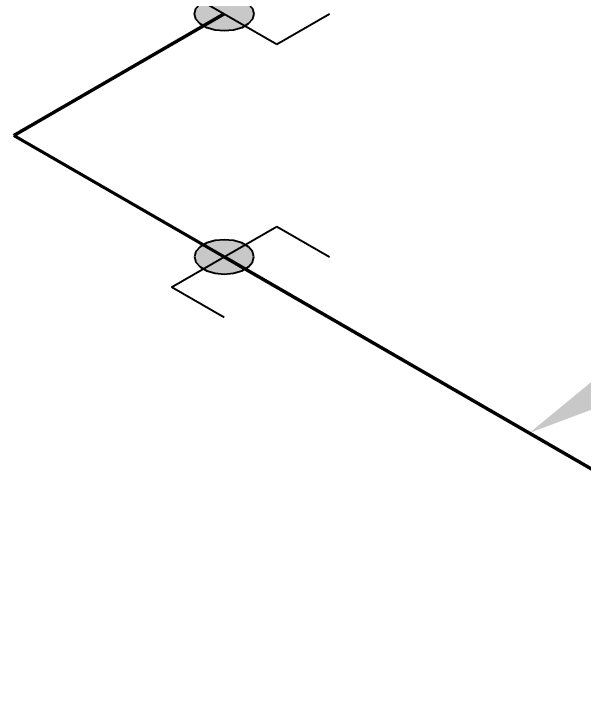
# Model space of a CAD drawing. Header units: millimetres. Extents: x 0 to 594, y 0 to 420.
# Drawn here: x 321.39 to 335.74, y 201.61 to 219.01 of the extents above; entities that cross this region are included whole.
import ezdxf

# ---------------------------------------------------------------- set-up
doc = ezdxf.new("R2010")
doc.units = ezdxf.units.MM
doc.header["$LTSCALE"] = 0.25
doc.layers.add('용접', color=1, linetype='Continuous')
doc.layers.add('치수', color=1, linetype='Continuous')
doc.layers.add('파이프 작은 보어', color=30, linetype='Continuous', lineweight=50)
doc.styles.add('AdskIsoMetric', font='arial.ttf', dxfattribs={"width": 0.8, "height": 2.5})
doc.styles.add('AdskIsoMetric-30', font='arial.ttf', dxfattribs={"width": 0.8, "height": 2.5})
doc.styles.add('AdskIsoMetric30', font='arial.ttf', dxfattribs={"width": 0.8, "oblique": 30, "height": 2.5})
doc.dimstyles.new('AdskIsoMetric', dxfattribs={"dimtxt": 2.5, "dimasz": 2.5, "dimexe": 1, "dimexo": 2, "dimgap": 0.8, "dimtad": 1, "dimdec": 0, "dimrnd": 1, "dimzin": 0, "dimdsep": 46, "dimtxsty": 'AdskIsoMetric', "dimcen": 0, "dimclrt": 7, "dimadec": 0, "dimazin": 0, "dimtfac": 1, "dimtdec": 0, "dimtmove": 1, "dimatfit": 3, "dimfxl": 0, "dimfrac": 2, "dimtolj": 1, "dimtzin": 0, "dimarcsym": 0})

# ---------------------------------------------------------------- blocks, each defined once
blk = doc.blocks.new('*D43')
at = {"layer": 'Defpoints', "color": 0}
for p in [(368.614, 243.211), (381.604, 235.711), (321.387, 215.945)]:
    blk.add_point(p, dxfattribs=at)
at = {"layer": '치수', "color": 0, "lineweight": -2}
for p, q in [((370.614, 242.056), (382.604, 235.134)), ((336.543, 209.695), (379.439, 234.461))]:
    blk.add_line(p, q, dxfattribs=at)
at = {"layer": '치수', "color": 0}
for points in [[(379.231, 234.822), (379.647, 234.1), (381.604, 235.711)], [(336.334, 210.056), (336.751, 209.334), (334.378, 208.445)]]:
    blk.add_solid(points, dxfattribs=at)
at = {"layer": '치수', "color": 7, "insert": (356.385, 223.767), "char_height": 2.5, "attachment_point": 5, "rotation": 30, "style": 'AdskIsoMetric-30'}
blk.add_mtext('\\A1;6023', dxfattribs=at)
blk = doc.blocks.new('*D44')
at = {"layer": 'Defpoints', "color": 0}
for p in [(321.387, 215.945), (308.397, 208.445), (379.579, 182.348)]:
    blk.add_point(p, dxfattribs=at)
at = {"layer": '치수', "color": 0, "lineweight": -2}
for p, q in [((319.387, 214.79), (307.397, 207.868)), ((364.423, 176.098), (310.562, 207.195))]:
    blk.add_line(p, q, dxfattribs=at)
at = {"layer": '치수', "color": 0}
for points in [[(310.77, 207.556), (310.354, 206.834), (308.397, 208.445)], [(364.632, 176.459), (364.215, 175.737), (366.588, 174.848)]]:
    blk.add_solid(points, dxfattribs=at)
at = {"layer": '치수', "color": 7, "insert": (339.76, 192.955), "char_height": 2.5, "attachment_point": 5, "rotation": 330, "style": 'AdskIsoMetric30'}
blk.add_mtext('\\A1;5864', dxfattribs=at)
blk = doc.blocks.new('엘보우-2-Iso2DSkew90')
at = {"color": 0, "linetype": 'ByBlock', "lineweight": -2, "extrusion": (-3.56631e-11, -0.816497, -0.57735)}
for p, q in [((0, 0), (5.303, 3.062)), ((0, 0), (0, 0)), ((5.303, -3.062), (0, 0))]:
    blk.add_line(p, q, dxfattribs=at)
blk = doc.blocks.new('SocketWeld-1-IsoLeft')
blk.add_hatch(color=256).paths.add_polyline_path([(-0.0294, -0.0234), (-0.0291, -0.0234), (-0.0288, -0.0235), (-0.0285, -0.0236), (-0.0283, -0.0237), (-0.028, -0.0238), (-0.0277, -0.0239), (-0.0274, -0.0239), (-0.0271, -0.024), (-0.0268, -0.0241), (-0.0265, -0.0242), (-0.0263, -0.0243), (-0.026, -0.0244), (-0.0257, -0.0244), (-0.0254, -0.0245), (-0.0251, -0.0246), (-0.0248, -0.0247), (-0.0246, -0.0248), (-0.0243, -0.0249), (-0.024, -0.0249), (-0.0237, -0.025), (-0.0234, -0.0251), (-0.0231, -0.0252), (-0.0228, -0.0253), (-0.0226, -0.0254), (-0.0223, -0.0254), (-0.022, -0.0255), (-0.0217, -0.0256), (-0.0214, -0.0257), (-0.0211, -0.0258), (-0.0209, -0.0259), (-0.0206, -0.0259), (-0.0203, -0.026), (-0.02, -0.0261), (-0.0197, -0.0262), (-0.0194, -0.0263), (-0.0191, -0.0264), (-0.0189, -0.0265), (-0.0186, -0.0265), (-0.0183, -0.0266), (-0.018, -0.0267), (-0.0177, -0.0268), (-0.0174, -0.0269), (-0.0172, -0.027), (-0.0169, -0.027), (-0.0166, -0.0271), (-0.0163, -0.0272), (-0.016, -0.0273), (-0.0157, -0.0274), (-0.0155, -0.0275), (-0.0155, -0.0275), (-0.0151, -0.0275), (-0.0148, -0.0275), (-0.0145, -0.0275), (-0.0142, -0.0276), (-0.0139, -0.0276), (-0.0136, -0.0276), (-0.0132, -0.0277), (-0.0129, -0.0277), (-0.0126, -0.0277), (-0.0123, -0.0277), (-0.012, -0.0278), (-0.0117, -0.0278), (-0.0114, -0.0278), (-0.011, -0.0279), (-0.0107, -0.0279), (-0.0104, -0.0279), (-0.0101, -0.0279), (-0.0098, -0.028), (-0.0095, -0.028), (-0.0091, -0.028), (-0.0088, -0.0281), (-0.0085, -0.0281), (-0.0082, -0.0281), (-0.0079, -0.0281), (-0.0076, -0.0282), (-0.0073, -0.0282), (-0.0069, -0.0282), (-0.0066, -0.0283), (-0.0063, -0.0283), (-0.006, -0.0283), (-0.0057, -0.0283), (-0.0054, -0.0284), (-0.005, -0.0284), (-0.0047, -0.0284), (-0.0044, -0.0285), (-0.0041, -0.0285), (-0.0038, -0.0285), (-0.0035, -0.0286), (-0.0032, -0.0286), (-0.0028, -0.0286), (-0.0025, -0.0286), (-0.0022, -0.0287), (-0.0019, -0.0287), (-0.0016, -0.0287), (-0.0013, -0.0288), (-0.0009, -0.0288), (-0.0006, -0.0288), (-0.0003, -0.0288), (0, -0.0289), (0, -0.0289), (0.0003, -0.0288), (0.0006, -0.0288), (0.0009, -0.0288), (0.0013, -0.0288), (0.0016, -0.0287), (0.0019, -0.0287), (0.0022, -0.0287), (0.0025, -0.0286), (0.0028, -0.0286), (0.0032, -0.0286), (0.0035, -0.0286), (0.0038, -0.0285), (0.0041, -0.0285), (0.0044, -0.0285), (0.0047, -0.0284), (0.005, -0.0284), (0.0054, -0.0284), (0.0057, -0.0283), (0.006, -0.0283), (0.0063, -0.0283), (0.0066, -0.0283), (0.0069, -0.0282), (0.0073, -0.0282), (0.0076, -0.0282), (0.0079, -0.0281), (0.0082, -0.0281), (0.0085, -0.0281), (0.0088, -0.0281), (0.0091, -0.028), (0.0095, -0.028), (0.0098, -0.028), (0.0101, -0.0279), (0.0104, -0.0279), (0.0107, -0.0279), (0.011, -0.0279), (0.0114, -0.0278), (0.0117, -0.0278), (0.012, -0.0278), (0.0123, -0.0277), (0.0126, -0.0277), (0.0129, -0.0277), (0.0132, -0.0277), (0.0136, -0.0276), (0.0139, -0.0276), (0.0142, -0.0276), (0.0145, -0.0275), (0.0148, -0.0275), (0.0151, -0.0275), (0.0155, -0.0275), (0.0155, -0.0275), (0.0157, -0.0274), (0.016, -0.0273), (0.0163, -0.0272), (0.0166, -0.0271), (0.0169, -0.027), (0.0172, -0.027), (0.0174, -0.0269), (0.0177, -0.0268), (0.018, -0.0267), (0.0183, -0.0266), (0.0186, -0.0265), (0.0189, -0.0265), (0.0191, -0.0264), (0.0194, -0.0263), (0.0197, -0.0262), (0.02, -0.0261), (0.0203, -0.026), (0.0206, -0.0259), (0.0209, -0.0259), (0.0211, -0.0258), (0.0214, -0.0257), (0.0217, -0.0256), (0.022, -0.0255), (0.0223, -0.0254), (0.0226, -0.0254), (0.0228, -0.0253), (0.0231, -0.0252), (0.0234, -0.0251), (0.0237, -0.025), (0.024, -0.0249), (0.0243, -0.0249), (0.0246, -0.0248), (0.0248, -0.0247), (0.0251, -0.0246), (0.0254, -0.0245), (0.0257, -0.0244), (0.026, -0.0244), (0.0263, -0.0243), (0.0265, -0.0242), (0.0268, -0.0241), (0.0271, -0.024), (0.0274, -0.0239), (0.0277, -0.0239), (0.028, -0.0238), (0.0283, -0.0237), (0.0285, -0.0236), (0.0288, -0.0235), (0.0291, -0.0234), (0.0294, -0.0234), (0.0294, -0.0234), (0.0296, -0.0232), (0.0298, -0.0231), (0.0301, -0.023), (0.0303, -0.0228), (0.0305, -0.0227), (0.0307, -0.0226), (0.031, -0.0224), (0.0312, -0.0223), (0.0314, -0.0222), (0.0316, -0.0221), (0.0319, -0.0219), (0.0321, -0.0218), (0.0323, -0.0217), (0.0325, -0.0215), (0.0328, -0.0214), (0.033, -0.0213), (0.0332, -0.0211), (0.0335, -0.021), (0.0337, -0.0209), (0.0339, -0.0207), (0.0341, -0.0206), (0.0344, -0.0205), (0.0346, -0.0204), (0.0348, -0.0202), (0.035, -0.0201), (0.0353, -0.02), (0.0355, -0.0198), (0.0357, -0.0197), (0.0359, -0.0196), (0.0362, -0.0194), (0.0364, -0.0193), (0.0366, -0.0192), (0.0368, -0.0191), (0.0371, -0.0189), (0.0373, -0.0188), (0.0375, -0.0187), (0.0377, -0.0185), (0.038, -0.0184), (0.0382, -0.0183), (0.0384, -0.0181), (0.0386, -0.018), (0.0389, -0.0179), (0.0391, -0.0177), (0.0393, -0.0176), (0.0395, -0.0175), (0.0398, -0.0174), (0.04, -0.0172), (0.0402, -0.0171), (0.0405, -0.017), (0.0405, -0.017), (0.0406, -0.0168), (0.0407, -0.0166), (0.0409, -0.0165), (0.041, -0.0163), (0.0412, -0.0161), (0.0413, -0.016), (0.0415, -0.0158), (0.0416, -0.0157), (0.0418, -0.0155), (0.0419, -0.0153), (0.042, -0.0152), (0.0422, -0.015), (0.0423, -0.0148), (0.0425, -0.0147), (0.0426, -0.0145), (0.0428, -0.0143), (0.0429, -0.0142), (0.0431, -0.014), (0.0432, -0.0138), (0.0433, -0.0137), (0.0435, -0.0135), (0.0436, -0.0134), (0.0438, -0.0132), (0.0439, -0.013), (0.0441, -0.0129), (0.0442, -0.0127), (0.0444, -0.0125), (0.0445, -0.0124), (0.0447, -0.0122), (0.0448, -0.012), (0.0449, -0.0119), (0.0451, -0.0117), (0.0452, -0.0115), (0.0454, -0.0114), (0.0455, -0.0112), (0.0457, -0.0111), (0.0458, -0.0109), (0.046, -0.0107), (0.0461, -0.0106), (0.0462, -0.0104), (0.0464, -0.0102), (0.0465, -0.0101), (0.0467, -0.0099), (0.0468, -0.0097), (0.047, -0.0096), (0.0471, -0.0094), (0.0473, -0.0092), (0.0474, -0.0091), (0.0476, -0.0089), (0.0476, -0.0089), (0.0476, -0.0087), (0.0477, -0.0086), (0.0477, -0.0084), (0.0478, -0.0082), (0.0478, -0.008), (0.0479, -0.0078), (0.0479, -0.0076), (0.048, -0.0075), (0.048, -0.0073), (0.0481, -0.0071), (0.0481, -0.0069), (0.0482, -0.0067), (0.0482, -0.0066), (0.0483, -0.0064), (0.0483, -0.0062), (0.0484, -0.006), (0.0484, -0.0058), (0.0485, -0.0056), (0.0485, -0.0055), (0.0486, -0.0053), (0.0486, -0.0051), (0.0487, -0.0049), (0.0487, -0.0047), (0.0488, -0.0046), (0.0488, -0.0044), (0.0489, -0.0042), (0.0489, -0.004), (0.049, -0.0038), (0.049, -0.0036), (0.0491, -0.0035), (0.0491, -0.0033), (0.0492, -0.0031), (0.0492, -0.0029), (0.0493, -0.0027), (0.0493, -0.0025), (0.0494, -0.0024), (0.0494, -0.0022), (0.0495, -0.002), (0.0495, -0.0018), (0.0496, -0.0016), (0.0496, -0.0015), (0.0497, -0.0013), (0.0497, -0.0011), (0.0498, -0.0009), (0.0498, -0.0007), (0.0499, -0.0005), (0.0499, -0.0004), (0.05, -0.0002), (0.05, 0), (0.05, 0), (0.05, 0.0002), (0.0499, 0.0004), (0.0499, 0.0005), (0.0498, 0.0007), (0.0498, 0.0009), (0.0497, 0.0011), (0.0497, 0.0013), (0.0496, 0.0015), (0.0496, 0.0016), (0.0495, 0.0018), (0.0495, 0.002), (0.0494, 0.0022), (0.0494, 0.0024), (0.0493, 0.0025), (0.0493, 0.0027), (0.0492, 0.0029), (0.0492, 0.0031), (0.0491, 0.0033), (0.0491, 0.0035), (0.049, 0.0036), (0.049, 0.0038), (0.0489, 0.004), (0.0489, 0.0042), (0.0488, 0.0044), (0.0488, 0.0046), (0.0487, 0.0047), (0.0487, 0.0049), (0.0486, 0.0051), (0.0486, 0.0053), (0.0485, 0.0055), (0.0485, 0.0056), (0.0484, 0.0058), (0.0484, 0.006), (0.0483, 0.0062), (0.0483, 0.0064), (0.0482, 0.0066), (0.0482, 0.0067), (0.0481, 0.0069), (0.0481, 0.0071), (0.048, 0.0073), (0.048, 0.0075), (0.0479, 0.0076), (0.0479, 0.0078), (0.0478, 0.008), (0.0478, 0.0082), (0.0477, 0.0084), (0.0477, 0.0086), (0.0476, 0.0087), (0.0476, 0.0089), (0.0476, 0.0089), (0.0474, 0.0091), (0.0473, 0.0092), (0.0471, 0.0094), (0.047, 0.0096), (0.0468, 0.0097), (0.0467, 0.0099), (0.0465, 0.0101), (0.0464, 0.0102), (0.0462, 0.0104), (0.0461, 0.0106), (0.046, 0.0107), (0.0458, 0.0109), (0.0457, 0.0111), (0.0455, 0.0112), (0.0454, 0.0114), (0.0452, 0.0115), (0.0451, 0.0117), (0.0449, 0.0119), (0.0448, 0.012), (0.0447, 0.0122), (0.0445, 0.0124), (0.0444, 0.0125), (0.0442, 0.0127), (0.0441, 0.0129), (0.0439, 0.013), (0.0438, 0.0132), (0.0436, 0.0134), (0.0435, 0.0135), (0.0433, 0.0137), (0.0432, 0.0138), (0.0431, 0.014), (0.0429, 0.0142), (0.0428, 0.0143), (0.0426, 0.0145), (0.0425, 0.0147), (0.0423, 0.0148), (0.0422, 0.015), (0.042, 0.0152), (0.0419, 0.0153), (0.0418, 0.0155), (0.0416, 0.0157), (0.0415, 0.0158), (0.0413, 0.016), (0.0412, 0.0161), (0.041, 0.0163), (0.0409, 0.0165), (0.0407, 0.0166), (0.0406, 0.0168), (0.0405, 0.017), (0.0405, 0.017), (0.0402, 0.0171), (0.04, 0.0172), (0.0398, 0.0174), (0.0395, 0.0175), (0.0393, 0.0176), (0.0391, 0.0177), (0.0389, 0.0179), (0.0386, 0.018), (0.0384, 0.0181), (0.0382, 0.0183), (0.038, 0.0184), (0.0377, 0.0185), (0.0375, 0.0187), (0.0373, 0.0188), (0.0371, 0.0189), (0.0368, 0.0191), (0.0366, 0.0192), (0.0364, 0.0193), (0.0362, 0.0194), (0.0359, 0.0196), (0.0357, 0.0197), (0.0355, 0.0198), (0.0353, 0.02), (0.035, 0.0201), (0.0348, 0.0202), (0.0346, 0.0204), (0.0344, 0.0205), (0.0341, 0.0206), (0.0339, 0.0207), (0.0337, 0.0209), (0.0335, 0.021), (0.0332, 0.0211), (0.033, 0.0213), (0.0328, 0.0214), (0.0325, 0.0215), (0.0323, 0.0217), (0.0321, 0.0218), (0.0319, 0.0219), (0.0316, 0.0221), (0.0314, 0.0222), (0.0312, 0.0223), (0.031, 0.0224), (0.0307, 0.0226), (0.0305, 0.0227), (0.0303, 0.0228), (0.0301, 0.023), (0.0298, 0.0231), (0.0296, 0.0232), (0.0294, 0.0234), (0.0294, 0.0234), (0.0291, 0.0234), (0.0288, 0.0235), (0.0285, 0.0236), (0.0283, 0.0237), (0.028, 0.0238), (0.0277, 0.0239), (0.0274, 0.0239), (0.0271, 0.024), (0.0268, 0.0241), (0.0265, 0.0242), (0.0263, 0.0243), (0.026, 0.0244), (0.0257, 0.0244), (0.0254, 0.0245), (0.0251, 0.0246), (0.0248, 0.0247), (0.0246, 0.0248), (0.0243, 0.0249), (0.024, 0.0249), (0.0237, 0.025), (0.0234, 0.0251), (0.0231, 0.0252), (0.0228, 0.0253), (0.0226, 0.0254), (0.0223, 0.0254), (0.022, 0.0255), (0.0217, 0.0256), (0.0214, 0.0257), (0.0211, 0.0258), (0.0209, 0.0259), (0.0206, 0.0259), (0.0203, 0.026), (0.02, 0.0261), (0.0197, 0.0262), (0.0194, 0.0263), (0.0191, 0.0264), (0.0189, 0.0265), (0.0186, 0.0265), (0.0183, 0.0266), (0.018, 0.0267), (0.0177, 0.0268), (0.0174, 0.0269), (0.0172, 0.027), (0.0169, 0.027), (0.0166, 0.0271), (0.0163, 0.0272), (0.016, 0.0273), (0.0157, 0.0274), (0.0155, 0.0275), (0.0155, 0.0275), (0.0151, 0.0275), (0.0148, 0.0275), (0.0145, 0.0275), (0.0142, 0.0276), (0.0139, 0.0276), (0.0136, 0.0276), (0.0132, 0.0277), (0.0129, 0.0277), (0.0126, 0.0277), (0.0123, 0.0277), (0.012, 0.0278), (0.0117, 0.0278), (0.0114, 0.0278), (0.011, 0.0279), (0.0107, 0.0279), (0.0104, 0.0279), (0.0101, 0.0279), (0.0098, 0.028), (0.0095, 0.028), (0.0091, 0.028), (0.0088, 0.0281), (0.0085, 0.0281), (0.0082, 0.0281), (0.0079, 0.0281), (0.0076, 0.0282), (0.0073, 0.0282), (0.0069, 0.0282), (0.0066, 0.0283), (0.0063, 0.0283), (0.006, 0.0283), (0.0057, 0.0283), (0.0054, 0.0284), (0.005, 0.0284), (0.0047, 0.0284), (0.0044, 0.0285), (0.0041, 0.0285), (0.0038, 0.0285), (0.0035, 0.0286), (0.0032, 0.0286), (0.0028, 0.0286), (0.0025, 0.0286), (0.0022, 0.0287), (0.0019, 0.0287), (0.0016, 0.0287), (0.0013, 0.0288), (0.0009, 0.0288), (0.0006, 0.0288), (0.0003, 0.0288), (0, 0.0289), (0, 0.0289), (-0.0003, 0.0288), (-0.0006, 0.0288), (-0.0009, 0.0288), (-0.0013, 0.0288), (-0.0016, 0.0287), (-0.0019, 0.0287), (-0.0022, 0.0287), (-0.0025, 0.0286), (-0.0028, 0.0286), (-0.0032, 0.0286), (-0.0035, 0.0286), (-0.0038, 0.0285), (-0.0041, 0.0285), (-0.0044, 0.0285), (-0.0047, 0.0284), (-0.005, 0.0284), (-0.0054, 0.0284), (-0.0057, 0.0283), (-0.006, 0.0283), (-0.0063, 0.0283), (-0.0066, 0.0283), (-0.0069, 0.0282), (-0.0073, 0.0282), (-0.0076, 0.0282), (-0.0079, 0.0281), (-0.0082, 0.0281), (-0.0085, 0.0281), (-0.0088, 0.0281), (-0.0091, 0.028), (-0.0095, 0.028), (-0.0098, 0.028), (-0.0101, 0.0279), (-0.0104, 0.0279), (-0.0107, 0.0279), (-0.011, 0.0279), (-0.0114, 0.0278), (-0.0117, 0.0278), (-0.012, 0.0278), (-0.0123, 0.0277), (-0.0126, 0.0277), (-0.0129, 0.0277), (-0.0132, 0.0277), (-0.0136, 0.0276), (-0.0139, 0.0276), (-0.0142, 0.0276), (-0.0145, 0.0275), (-0.0148, 0.0275), (-0.0151, 0.0275), (-0.0155, 0.0275), (-0.0155, 0.0275), (-0.0157, 0.0274), (-0.016, 0.0273), (-0.0163, 0.0272), (-0.0166, 0.0271), (-0.0169, 0.027), (-0.0172, 0.027), (-0.0174, 0.0269), (-0.0177, 0.0268), (-0.018, 0.0267), (-0.0183, 0.0266), (-0.0186, 0.0265), (-0.0189, 0.0265), (-0.0191, 0.0264), (-0.0194, 0.0263), (-0.0197, 0.0262), (-0.02, 0.0261), (-0.0203, 0.026), (-0.0206, 0.0259), (-0.0209, 0.0259), (-0.0211, 0.0258), (-0.0214, 0.0257), (-0.0217, 0.0256), (-0.022, 0.0255), (-0.0223, 0.0254), (-0.0226, 0.0254), (-0.0228, 0.0253), (-0.0231, 0.0252), (-0.0234, 0.0251), (-0.0237, 0.025), (-0.024, 0.0249), (-0.0243, 0.0249), (-0.0246, 0.0248), (-0.0248, 0.0247), (-0.0251, 0.0246), (-0.0254, 0.0245), (-0.0257, 0.0244), (-0.026, 0.0244), (-0.0263, 0.0243), (-0.0265, 0.0242), (-0.0268, 0.0241), (-0.0271, 0.024), (-0.0274, 0.0239), (-0.0277, 0.0239), (-0.028, 0.0238), (-0.0283, 0.0237), (-0.0285, 0.0236), (-0.0288, 0.0235), (-0.0291, 0.0234), (-0.0294, 0.0234), (-0.0294, 0.0234), (-0.0296, 0.0232), (-0.0298, 0.0231), (-0.0301, 0.023), (-0.0303, 0.0228), (-0.0305, 0.0227), (-0.0307, 0.0226), (-0.031, 0.0224), (-0.0312, 0.0223), (-0.0314, 0.0222), (-0.0316, 0.0221), (-0.0319, 0.0219), (-0.0321, 0.0218), (-0.0323, 0.0217), (-0.0325, 0.0215), (-0.0328, 0.0214), (-0.033, 0.0213), (-0.0332, 0.0211), (-0.0335, 0.021), (-0.0337, 0.0209), (-0.0339, 0.0207), (-0.0341, 0.0206), (-0.0344, 0.0205), (-0.0346, 0.0204), (-0.0348, 0.0202), (-0.035, 0.0201), (-0.0353, 0.02), (-0.0355, 0.0198), (-0.0357, 0.0197), (-0.0359, 0.0196), (-0.0362, 0.0194), (-0.0364, 0.0193), (-0.0366, 0.0192), (-0.0368, 0.0191), (-0.0371, 0.0189), (-0.0373, 0.0188), (-0.0375, 0.0187), (-0.0377, 0.0185), (-0.038, 0.0184), (-0.0382, 0.0183), (-0.0384, 0.0181), (-0.0386, 0.018), (-0.0389, 0.0179), (-0.0391, 0.0177), (-0.0393, 0.0176), (-0.0395, 0.0175), (-0.0398, 0.0174), (-0.04, 0.0172), (-0.0402, 0.0171), (-0.0405, 0.017), (-0.0405, 0.017), (-0.0406, 0.0168), (-0.0407, 0.0166), (-0.0409, 0.0165), (-0.041, 0.0163), (-0.0412, 0.0161), (-0.0413, 0.016), (-0.0415, 0.0158), (-0.0416, 0.0157), (-0.0418, 0.0155), (-0.0419, 0.0153), (-0.042, 0.0152), (-0.0422, 0.015), (-0.0423, 0.0148), (-0.0425, 0.0147), (-0.0426, 0.0145), (-0.0428, 0.0143), (-0.0429, 0.0142), (-0.0431, 0.014), (-0.0432, 0.0138), (-0.0433, 0.0137), (-0.0435, 0.0135), (-0.0436, 0.0134), (-0.0438, 0.0132), (-0.0439, 0.013), (-0.0441, 0.0129), (-0.0442, 0.0127), (-0.0444, 0.0125), (-0.0445, 0.0124), (-0.0447, 0.0122), (-0.0448, 0.012), (-0.0449, 0.0119), (-0.0451, 0.0117), (-0.0452, 0.0115), (-0.0454, 0.0114), (-0.0455, 0.0112), (-0.0457, 0.0111), (-0.0458, 0.0109), (-0.046, 0.0107), (-0.0461, 0.0106), (-0.0462, 0.0104), (-0.0464, 0.0102), (-0.0465, 0.0101), (-0.0467, 0.0099), (-0.0468, 0.0097), (-0.047, 0.0096), (-0.0471, 0.0094), (-0.0473, 0.0092), (-0.0474, 0.0091), (-0.0476, 0.0089), (-0.0476, 0.0089), (-0.0476, 0.0087), (-0.0477, 0.0086), (-0.0477, 0.0084), (-0.0478, 0.0082), (-0.0478, 0.008), (-0.0479, 0.0078), (-0.0479, 0.0076), (-0.048, 0.0075), (-0.048, 0.0073), (-0.0481, 0.0071), (-0.0481, 0.0069), (-0.0482, 0.0067), (-0.0482, 0.0066), (-0.0483, 0.0064), (-0.0483, 0.0062), (-0.0484, 0.006), (-0.0484, 0.0058), (-0.0485, 0.0056), (-0.0485, 0.0055), (-0.0486, 0.0053), (-0.0486, 0.0051), (-0.0487, 0.0049), (-0.0487, 0.0047), (-0.0488, 0.0046), (-0.0488, 0.0044), (-0.0489, 0.0042), (-0.0489, 0.004), (-0.049, 0.0038), (-0.049, 0.0036), (-0.0491, 0.0035), (-0.0491, 0.0033), (-0.0492, 0.0031), (-0.0492, 0.0029), (-0.0493, 0.0027), (-0.0493, 0.0025), (-0.0494, 0.0024), (-0.0494, 0.0022), (-0.0495, 0.002), (-0.0495, 0.0018), (-0.0496, 0.0016), (-0.0496, 0.0015), (-0.0497, 0.0013), (-0.0497, 0.0011), (-0.0498, 0.0009), (-0.0498, 0.0007), (-0.0499, 0.0005), (-0.0499, 0.0004), (-0.05, 0.0002), (-0.05, 0), (-0.05, 0), (-0.05, -0.0002), (-0.0499, -0.0004), (-0.0499, -0.0005), (-0.0498, -0.0007), (-0.0498, -0.0009), (-0.0497, -0.0011), (-0.0497, -0.0013), (-0.0496, -0.0015), (-0.0496, -0.0016), (-0.0495, -0.0018), (-0.0495, -0.002), (-0.0494, -0.0022), (-0.0494, -0.0024), (-0.0493, -0.0025), (-0.0493, -0.0027), (-0.0492, -0.0029), (-0.0492, -0.0031), (-0.0491, -0.0033), (-0.0491, -0.0035), (-0.049, -0.0036), (-0.049, -0.0038), (-0.0489, -0.004), (-0.0489, -0.0042), (-0.0488, -0.0044), (-0.0488, -0.0046), (-0.0487, -0.0047), (-0.0487, -0.0049), (-0.0486, -0.0051), (-0.0486, -0.0053), (-0.0485, -0.0055), (-0.0485, -0.0056), (-0.0484, -0.0058), (-0.0484, -0.006), (-0.0483, -0.0062), (-0.0483, -0.0064), (-0.0482, -0.0066), (-0.0482, -0.0067), (-0.0481, -0.0069), (-0.0481, -0.0071), (-0.048, -0.0073), (-0.048, -0.0075), (-0.0479, -0.0076), (-0.0479, -0.0078), (-0.0478, -0.008), (-0.0478, -0.0082), (-0.0477, -0.0084), (-0.0477, -0.0086), (-0.0476, -0.0087), (-0.0476, -0.0089), (-0.0476, -0.0089), (-0.0474, -0.0091), (-0.0473, -0.0092), (-0.0471, -0.0094), (-0.047, -0.0096), (-0.0468, -0.0097), (-0.0467, -0.0099), (-0.0465, -0.0101), (-0.0464, -0.0102), (-0.0462, -0.0104), (-0.0461, -0.0106), (-0.046, -0.0107), (-0.0458, -0.0109), (-0.0457, -0.0111), (-0.0455, -0.0112), (-0.0454, -0.0114), (-0.0452, -0.0115), (-0.0451, -0.0117), (-0.0449, -0.0119), (-0.0448, -0.012), (-0.0447, -0.0122), (-0.0445, -0.0124), (-0.0444, -0.0125), (-0.0442, -0.0127), (-0.0441, -0.0129), (-0.0439, -0.013), (-0.0438, -0.0132), (-0.0436, -0.0134), (-0.0435, -0.0135), (-0.0433, -0.0137), (-0.0432, -0.0138), (-0.0431, -0.014), (-0.0429, -0.0142), (-0.0428, -0.0143), (-0.0426, -0.0145), (-0.0425, -0.0147), (-0.0423, -0.0148), (-0.0422, -0.015), (-0.042, -0.0152), (-0.0419, -0.0153), (-0.0418, -0.0155), (-0.0416, -0.0157), (-0.0415, -0.0158), (-0.0413, -0.016), (-0.0412, -0.0161), (-0.041, -0.0163), (-0.0409, -0.0165), (-0.0407, -0.0166), (-0.0406, -0.0168), (-0.0405, -0.017), (-0.0405, -0.017), (-0.0402, -0.0171), (-0.04, -0.0172), (-0.0398, -0.0174), (-0.0395, -0.0175), (-0.0393, -0.0176), (-0.0391, -0.0177), (-0.0389, -0.0179), (-0.0386, -0.018), (-0.0384, -0.0181), (-0.0382, -0.0183), (-0.038, -0.0184), (-0.0377, -0.0185), (-0.0375, -0.0187), (-0.0373, -0.0188), (-0.0371, -0.0189), (-0.0368, -0.0191), (-0.0366, -0.0192), (-0.0364, -0.0193), (-0.0362, -0.0194), (-0.0359, -0.0196), (-0.0357, -0.0197), (-0.0355, -0.0198), (-0.0353, -0.02), (-0.035, -0.0201), (-0.0348, -0.0202), (-0.0346, -0.0204), (-0.0344, -0.0205), (-0.0341, -0.0206), (-0.0339, -0.0207), (-0.0337, -0.0209), (-0.0335, -0.021), (-0.0332, -0.0211), (-0.033, -0.0213), (-0.0328, -0.0214), (-0.0325, -0.0215), (-0.0323, -0.0217), (-0.0321, -0.0218), (-0.0319, -0.0219), (-0.0316, -0.0221), (-0.0314, -0.0222), (-0.0312, -0.0223), (-0.031, -0.0224), (-0.0307, -0.0226), (-0.0305, -0.0227), (-0.0303, -0.0228), (-0.0301, -0.023), (-0.0298, -0.0231), (-0.0296, -0.0232)], flags=0)
at = {"color": 0, "linetype": 'ByBlock', "lineweight": -2, "extrusion": (0, 0.816497, 0.57735)}
for p, q in [((0, 0.1021), (0.0884, 0.051)), ((0.0884, 0.051), (-0.0884, -0.051)), ((-0.0294, 0.0234), (-0.0405, 0.017)), ((-0.0155, 0.0275), (-0.0294, 0.0234)), ((0, 0.0289), (-0.0155, 0.0275)), ((0.0155, 0.0275), (0, 0.0289)), ((0.0294, 0.0234), (0.0155, 0.0275)), ((0.0405, 0.017), (0.0294, 0.0234)), ((-0.0405, 0.017), (-0.0476, 0.0089)), ((0.0476, 0.0089), (0.0405, 0.017)), ((-0.0476, 0.0089), (-0.05, 0)), ((-0.05, 0), (-0.0476, -0.0089)), ((0.05, 0), (0.0476, 0.0089)), ((0.0476, -0.0089), (0.05, 0)), ((-0.0884, -0.051), (-0.1768, 0)), ((-0.0476, -0.0089), (-0.0405, -0.017)), ((0.0405, -0.017), (0.0476, -0.0089)), ((-0.0405, -0.017), (-0.0294, -0.0234)), ((0.0294, -0.0234), (0.0405, -0.017)), ((-0.0294, -0.0234), (-0.0155, -0.0275)), ((-0.0155, -0.0275), (0, -0.0289)), ((0, -0.0289), (0.0155, -0.0275)), ((0.0155, -0.0275), (0.0294, -0.0234))]:
    blk.add_line(p, q, dxfattribs=at)
blk = doc.blocks.new('SocketWeld-1-IsoRight')
blk.add_hatch(color=256).paths.add_polyline_path([(0.0055, 0.0371), (0.0057, 0.0369), (0.006, 0.0367), (0.0062, 0.0365), (0.0064, 0.0363), (0.0066, 0.0361), (0.0068, 0.0359), (0.007, 0.0357), (0.0072, 0.0355), (0.0075, 0.0353), (0.0077, 0.0351), (0.0079, 0.0349), (0.0081, 0.0347), (0.0083, 0.0345), (0.0085, 0.0343), (0.0088, 0.0341), (0.009, 0.0339), (0.0092, 0.0337), (0.0094, 0.0334), (0.0096, 0.0332), (0.0098, 0.033), (0.01, 0.0328), (0.0103, 0.0326), (0.0105, 0.0324), (0.0107, 0.0322), (0.0109, 0.032), (0.0111, 0.0318), (0.0113, 0.0316), (0.0115, 0.0314), (0.0118, 0.0312), (0.012, 0.031), (0.0122, 0.0308), (0.0124, 0.0306), (0.0126, 0.0304), (0.0128, 0.0302), (0.013, 0.03), (0.0133, 0.0298), (0.0135, 0.0296), (0.0137, 0.0294), (0.0139, 0.0292), (0.0141, 0.0289), (0.0143, 0.0287), (0.0145, 0.0285), (0.0148, 0.0283), (0.015, 0.0281), (0.0152, 0.0279), (0.0154, 0.0277), (0.0156, 0.0275), (0.0158, 0.0273), (0.0161, 0.0271), (0.0161, 0.0271), (0.0162, 0.0268), (0.0164, 0.0266), (0.0166, 0.0263), (0.0168, 0.0261), (0.017, 0.0258), (0.0171, 0.0256), (0.0173, 0.0253), (0.0175, 0.025), (0.0177, 0.0248), (0.0179, 0.0245), (0.0181, 0.0243), (0.0182, 0.024), (0.0184, 0.0237), (0.0186, 0.0235), (0.0188, 0.0232), (0.019, 0.023), (0.0192, 0.0227), (0.0193, 0.0225), (0.0195, 0.0222), (0.0197, 0.0219), (0.0199, 0.0217), (0.0201, 0.0214), (0.0203, 0.0212), (0.0204, 0.0209), (0.0206, 0.0206), (0.0208, 0.0204), (0.021, 0.0201), (0.0212, 0.0199), (0.0213, 0.0196), (0.0215, 0.0193), (0.0217, 0.0191), (0.0219, 0.0188), (0.0221, 0.0186), (0.0223, 0.0183), (0.0224, 0.0181), (0.0226, 0.0178), (0.0228, 0.0175), (0.023, 0.0173), (0.0232, 0.017), (0.0234, 0.0168), (0.0235, 0.0165), (0.0237, 0.0162), (0.0239, 0.016), (0.0241, 0.0157), (0.0243, 0.0155), (0.0245, 0.0152), (0.0246, 0.015), (0.0248, 0.0147), (0.025, 0.0144), (0.025, 0.0144), (0.0251, 0.0141), (0.0253, 0.0139), (0.0254, 0.0136), (0.0255, 0.0133), (0.0257, 0.013), (0.0258, 0.0127), (0.0259, 0.0124), (0.0261, 0.0121), (0.0262, 0.0118), (0.0263, 0.0116), (0.0265, 0.0113), (0.0266, 0.011), (0.0267, 0.0107), (0.0269, 0.0104), (0.027, 0.0101), (0.0271, 0.0098), (0.0273, 0.0095), (0.0274, 0.0093), (0.0275, 0.009), (0.0277, 0.0087), (0.0278, 0.0084), (0.0279, 0.0081), (0.0281, 0.0078), (0.0282, 0.0075), (0.0283, 0.0072), (0.0284, 0.007), (0.0286, 0.0067), (0.0287, 0.0064), (0.0288, 0.0061), (0.029, 0.0058), (0.0291, 0.0055), (0.0292, 0.0052), (0.0294, 0.0049), (0.0295, 0.0047), (0.0296, 0.0044), (0.0298, 0.0041), (0.0299, 0.0038), (0.03, 0.0035), (0.0302, 0.0032), (0.0303, 0.0029), (0.0304, 0.0026), (0.0306, 0.0024), (0.0307, 0.0021), (0.0308, 0.0018), (0.031, 0.0015), (0.0311, 0.0012), (0.0312, 0.0009), (0.0314, 0.0006), (0.0315, 0.0003), (0.0315, 0.0003), (0.0316, 0.0001), (0.0316, -0.0002), (0.0317, -0.0005), (0.0318, -0.0008), (0.0319, -0.0011), (0.0319, -0.0014), (0.032, -0.0017), (0.0321, -0.002), (0.0321, -0.0022), (0.0322, -0.0025), (0.0323, -0.0028), (0.0323, -0.0031), (0.0324, -0.0034), (0.0325, -0.0037), (0.0325, -0.004), (0.0326, -0.0043), (0.0327, -0.0046), (0.0328, -0.0048), (0.0328, -0.0051), (0.0329, -0.0054), (0.033, -0.0057), (0.033, -0.006), (0.0331, -0.0063), (0.0332, -0.0066), (0.0332, -0.0069), (0.0333, -0.0071), (0.0334, -0.0074), (0.0335, -0.0077), (0.0335, -0.008), (0.0336, -0.0083), (0.0337, -0.0086), (0.0337, -0.0089), (0.0338, -0.0092), (0.0339, -0.0095), (0.0339, -0.0097), (0.034, -0.01), (0.0341, -0.0103), (0.0342, -0.0106), (0.0342, -0.0109), (0.0343, -0.0112), (0.0344, -0.0115), (0.0344, -0.0118), (0.0345, -0.012), (0.0346, -0.0123), (0.0346, -0.0126), (0.0347, -0.0129), (0.0348, -0.0132), (0.0349, -0.0135), (0.0349, -0.0138), (0.0349, -0.0138), (0.0349, -0.014), (0.0349, -0.0143), (0.0349, -0.0146), (0.0349, -0.0148), (0.0349, -0.0151), (0.0349, -0.0153), (0.0349, -0.0156), (0.0349, -0.0159), (0.0349, -0.0161), (0.0349, -0.0164), (0.0349, -0.0166), (0.0349, -0.0169), (0.0349, -0.0172), (0.0349, -0.0174), (0.0349, -0.0177), (0.0349, -0.0179), (0.0349, -0.0182), (0.0349, -0.0185), (0.0349, -0.0187), (0.0349, -0.019), (0.0349, -0.0192), (0.0349, -0.0195), (0.0349, -0.0198), (0.0349, -0.02), (0.0349, -0.0203), (0.0349, -0.0206), (0.0349, -0.0208), (0.0349, -0.0211), (0.0349, -0.0213), (0.0349, -0.0216), (0.0349, -0.0219), (0.0349, -0.0221), (0.0349, -0.0224), (0.0349, -0.0226), (0.0349, -0.0229), (0.0349, -0.0232), (0.0349, -0.0234), (0.0349, -0.0237), (0.0349, -0.0239), (0.0349, -0.0242), (0.0349, -0.0245), (0.0349, -0.0247), (0.0349, -0.025), (0.0349, -0.0252), (0.0349, -0.0255), (0.0349, -0.0258), (0.0349, -0.026), (0.0349, -0.0263), (0.0349, -0.0265), (0.0349, -0.0265), (0.0349, -0.0268), (0.0348, -0.027), (0.0347, -0.0272), (0.0346, -0.0274), (0.0346, -0.0276), (0.0345, -0.0278), (0.0344, -0.028), (0.0344, -0.0282), (0.0343, -0.0284), (0.0342, -0.0286), (0.0342, -0.0288), (0.0341, -0.029), (0.034, -0.0292), (0.0339, -0.0295), (0.0339, -0.0297), (0.0338, -0.0299), (0.0337, -0.0301), (0.0337, -0.0303), (0.0336, -0.0305), (0.0335, -0.0307), (0.0335, -0.0309), (0.0334, -0.0311), (0.0333, -0.0313), (0.0332, -0.0315), (0.0332, -0.0317), (0.0331, -0.0319), (0.033, -0.0322), (0.033, -0.0324), (0.0329, -0.0326), (0.0328, -0.0328), (0.0328, -0.033), (0.0327, -0.0332), (0.0326, -0.0334), (0.0325, -0.0336), (0.0325, -0.0338), (0.0324, -0.034), (0.0323, -0.0342), (0.0323, -0.0344), (0.0322, -0.0346), (0.0321, -0.0349), (0.0321, -0.0351), (0.032, -0.0353), (0.0319, -0.0355), (0.0319, -0.0357), (0.0318, -0.0359), (0.0317, -0.0361), (0.0316, -0.0363), (0.0316, -0.0365), (0.0315, -0.0367), (0.0315, -0.0367), (0.0314, -0.0369), (0.0312, -0.037), (0.0311, -0.0371), (0.031, -0.0373), (0.0308, -0.0374), (0.0307, -0.0375), (0.0306, -0.0377), (0.0304, -0.0378), (0.0303, -0.0379), (0.0302, -0.0381), (0.03, -0.0382), (0.0299, -0.0383), (0.0298, -0.0385), (0.0296, -0.0386), (0.0295, -0.0387), (0.0294, -0.0389), (0.0292, -0.039), (0.0291, -0.0391), (0.029, -0.0393), (0.0288, -0.0394), (0.0287, -0.0395), (0.0286, -0.0397), (0.0284, -0.0398), (0.0283, -0.0399), (0.0282, -0.0401), (0.0281, -0.0402), (0.0279, -0.0403), (0.0278, -0.0405), (0.0277, -0.0406), (0.0275, -0.0408), (0.0274, -0.0409), (0.0273, -0.041), (0.0271, -0.0412), (0.027, -0.0413), (0.0269, -0.0414), (0.0267, -0.0416), (0.0266, -0.0417), (0.0265, -0.0418), (0.0263, -0.042), (0.0262, -0.0421), (0.0261, -0.0422), (0.0259, -0.0424), (0.0258, -0.0425), (0.0257, -0.0426), (0.0255, -0.0428), (0.0254, -0.0429), (0.0253, -0.043), (0.0251, -0.0432), (0.025, -0.0433), (0.025, -0.0433), (0.0248, -0.0433), (0.0246, -0.0434), (0.0245, -0.0434), (0.0243, -0.0435), (0.0241, -0.0435), (0.0239, -0.0436), (0.0237, -0.0436), (0.0235, -0.0437), (0.0234, -0.0437), (0.0232, -0.0438), (0.023, -0.0438), (0.0228, -0.0439), (0.0226, -0.0439), (0.0224, -0.044), (0.0223, -0.044), (0.0221, -0.0441), (0.0219, -0.0441), (0.0217, -0.0442), (0.0215, -0.0442), (0.0213, -0.0443), (0.0212, -0.0443), (0.021, -0.0444), (0.0208, -0.0444), (0.0206, -0.0444), (0.0204, -0.0445), (0.0203, -0.0445), (0.0201, -0.0446), (0.0199, -0.0446), (0.0197, -0.0447), (0.0195, -0.0447), (0.0193, -0.0448), (0.0192, -0.0448), (0.019, -0.0449), (0.0188, -0.0449), (0.0186, -0.045), (0.0184, -0.045), (0.0182, -0.0451), (0.0181, -0.0451), (0.0179, -0.0452), (0.0177, -0.0452), (0.0175, -0.0453), (0.0173, -0.0453), (0.0171, -0.0454), (0.017, -0.0454), (0.0168, -0.0455), (0.0166, -0.0455), (0.0164, -0.0455), (0.0162, -0.0456), (0.0161, -0.0456), (0.0161, -0.0456), (0.0158, -0.0456), (0.0156, -0.0456), (0.0154, -0.0455), (0.0152, -0.0455), (0.015, -0.0454), (0.0148, -0.0454), (0.0145, -0.0453), (0.0143, -0.0453), (0.0141, -0.0453), (0.0139, -0.0452), (0.0137, -0.0452), (0.0135, -0.0451), (0.0133, -0.0451), (0.013, -0.045), (0.0128, -0.045), (0.0126, -0.0449), (0.0124, -0.0449), (0.0122, -0.0449), (0.012, -0.0448), (0.0118, -0.0448), (0.0115, -0.0447), (0.0113, -0.0447), (0.0111, -0.0446), (0.0109, -0.0446), (0.0107, -0.0446), (0.0105, -0.0445), (0.0103, -0.0445), (0.01, -0.0444), (0.0098, -0.0444), (0.0096, -0.0443), (0.0094, -0.0443), (0.0092, -0.0443), (0.009, -0.0442), (0.0088, -0.0442), (0.0085, -0.0441), (0.0083, -0.0441), (0.0081, -0.044), (0.0079, -0.044), (0.0077, -0.0439), (0.0075, -0.0439), (0.0072, -0.0439), (0.007, -0.0438), (0.0068, -0.0438), (0.0066, -0.0437), (0.0064, -0.0437), (0.0062, -0.0436), (0.006, -0.0436), (0.0057, -0.0436), (0.0055, -0.0435), (0.0055, -0.0435), (0.0053, -0.0434), (0.0051, -0.0433), (0.0049, -0.0431), (0.0046, -0.043), (0.0044, -0.0429), (0.0042, -0.0427), (0.004, -0.0426), (0.0037, -0.0425), (0.0035, -0.0423), (0.0033, -0.0422), (0.003, -0.0421), (0.0028, -0.042), (0.0026, -0.0418), (0.0024, -0.0417), (0.0021, -0.0416), (0.0019, -0.0414), (0.0017, -0.0413), (0.0015, -0.0412), (0.0012, -0.041), (0.001, -0.0409), (0.0008, -0.0408), (0.0006, -0.0406), (0.0003, -0.0405), (0.0001, -0.0404), (-0.0001, -0.0403), (-0.0003, -0.0401), (-0.0006, -0.04), (-0.0008, -0.0399), (-0.001, -0.0397), (-0.0012, -0.0396), (-0.0015, -0.0395), (-0.0017, -0.0393), (-0.0019, -0.0392), (-0.0021, -0.0391), (-0.0024, -0.039), (-0.0026, -0.0388), (-0.0028, -0.0387), (-0.003, -0.0386), (-0.0033, -0.0384), (-0.0035, -0.0383), (-0.0037, -0.0382), (-0.004, -0.038), (-0.0042, -0.0379), (-0.0044, -0.0378), (-0.0046, -0.0377), (-0.0049, -0.0375), (-0.0051, -0.0374), (-0.0053, -0.0373), (-0.0055, -0.0371), (-0.0055, -0.0371), (-0.0057, -0.0369), (-0.006, -0.0367), (-0.0062, -0.0365), (-0.0064, -0.0363), (-0.0066, -0.0361), (-0.0068, -0.0359), (-0.007, -0.0357), (-0.0072, -0.0355), (-0.0075, -0.0353), (-0.0077, -0.0351), (-0.0079, -0.0349), (-0.0081, -0.0347), (-0.0083, -0.0345), (-0.0085, -0.0343), (-0.0088, -0.0341), (-0.009, -0.0339), (-0.0092, -0.0337), (-0.0094, -0.0334), (-0.0096, -0.0332), (-0.0098, -0.033), (-0.01, -0.0328), (-0.0103, -0.0326), (-0.0105, -0.0324), (-0.0107, -0.0322), (-0.0109, -0.032), (-0.0111, -0.0318), (-0.0113, -0.0316), (-0.0115, -0.0314), (-0.0118, -0.0312), (-0.012, -0.031), (-0.0122, -0.0308), (-0.0124, -0.0306), (-0.0126, -0.0304), (-0.0128, -0.0302), (-0.013, -0.03), (-0.0133, -0.0298), (-0.0135, -0.0296), (-0.0137, -0.0294), (-0.0139, -0.0292), (-0.0141, -0.0289), (-0.0143, -0.0287), (-0.0145, -0.0285), (-0.0148, -0.0283), (-0.015, -0.0281), (-0.0152, -0.0279), (-0.0154, -0.0277), (-0.0156, -0.0275), (-0.0158, -0.0273), (-0.0161, -0.0271), (-0.0161, -0.0271), (-0.0162, -0.0268), (-0.0164, -0.0266), (-0.0166, -0.0263), (-0.0168, -0.0261), (-0.017, -0.0258), (-0.0171, -0.0256), (-0.0173, -0.0253), (-0.0175, -0.025), (-0.0177, -0.0248), (-0.0179, -0.0245), (-0.0181, -0.0243), (-0.0182, -0.024), (-0.0184, -0.0237), (-0.0186, -0.0235), (-0.0188, -0.0232), (-0.019, -0.023), (-0.0192, -0.0227), (-0.0193, -0.0225), (-0.0195, -0.0222), (-0.0197, -0.0219), (-0.0199, -0.0217), (-0.0201, -0.0214), (-0.0203, -0.0212), (-0.0204, -0.0209), (-0.0206, -0.0206), (-0.0208, -0.0204), (-0.021, -0.0201), (-0.0212, -0.0199), (-0.0213, -0.0196), (-0.0215, -0.0193), (-0.0217, -0.0191), (-0.0219, -0.0188), (-0.0221, -0.0186), (-0.0223, -0.0183), (-0.0224, -0.0181), (-0.0226, -0.0178), (-0.0228, -0.0175), (-0.023, -0.0173), (-0.0232, -0.017), (-0.0234, -0.0168), (-0.0235, -0.0165), (-0.0237, -0.0162), (-0.0239, -0.016), (-0.0241, -0.0157), (-0.0243, -0.0155), (-0.0245, -0.0152), (-0.0246, -0.015), (-0.0248, -0.0147), (-0.025, -0.0144), (-0.025, -0.0144), (-0.0251, -0.0141), (-0.0253, -0.0139), (-0.0254, -0.0136), (-0.0255, -0.0133), (-0.0257, -0.013), (-0.0258, -0.0127), (-0.0259, -0.0124), (-0.0261, -0.0121), (-0.0262, -0.0118), (-0.0263, -0.0116), (-0.0265, -0.0113), (-0.0266, -0.011), (-0.0267, -0.0107), (-0.0269, -0.0104), (-0.027, -0.0101), (-0.0271, -0.0098), (-0.0273, -0.0095), (-0.0274, -0.0093), (-0.0275, -0.009), (-0.0277, -0.0087), (-0.0278, -0.0084), (-0.0279, -0.0081), (-0.0281, -0.0078), (-0.0282, -0.0075), (-0.0283, -0.0072), (-0.0284, -0.007), (-0.0286, -0.0067), (-0.0287, -0.0064), (-0.0288, -0.0061), (-0.029, -0.0058), (-0.0291, -0.0055), (-0.0292, -0.0052), (-0.0294, -0.0049), (-0.0295, -0.0047), (-0.0296, -0.0044), (-0.0298, -0.0041), (-0.0299, -0.0038), (-0.03, -0.0035), (-0.0302, -0.0032), (-0.0303, -0.0029), (-0.0304, -0.0026), (-0.0306, -0.0024), (-0.0307, -0.0021), (-0.0308, -0.0018), (-0.031, -0.0015), (-0.0311, -0.0012), (-0.0312, -0.0009), (-0.0314, -0.0006), (-0.0315, -0.0003), (-0.0315, -0.0003), (-0.0316, -0.0001), (-0.0316, 0.0002), (-0.0317, 0.0005), (-0.0318, 0.0008), (-0.0319, 0.0011), (-0.0319, 0.0014), (-0.032, 0.0017), (-0.0321, 0.002), (-0.0321, 0.0022), (-0.0322, 0.0025), (-0.0323, 0.0028), (-0.0323, 0.0031), (-0.0324, 0.0034), (-0.0325, 0.0037), (-0.0325, 0.004), (-0.0326, 0.0043), (-0.0327, 0.0046), (-0.0328, 0.0048), (-0.0328, 0.0051), (-0.0329, 0.0054), (-0.033, 0.0057), (-0.033, 0.006), (-0.0331, 0.0063), (-0.0332, 0.0066), (-0.0332, 0.0069), (-0.0333, 0.0071), (-0.0334, 0.0074), (-0.0335, 0.0077), (-0.0335, 0.008), (-0.0336, 0.0083), (-0.0337, 0.0086), (-0.0337, 0.0089), (-0.0338, 0.0092), (-0.0339, 0.0095), (-0.0339, 0.0097), (-0.034, 0.01), (-0.0341, 0.0103), (-0.0342, 0.0106), (-0.0342, 0.0109), (-0.0343, 0.0112), (-0.0344, 0.0115), (-0.0344, 0.0118), (-0.0345, 0.012), (-0.0346, 0.0123), (-0.0346, 0.0126), (-0.0347, 0.0129), (-0.0348, 0.0132), (-0.0349, 0.0135), (-0.0349, 0.0138), (-0.0349, 0.0138), (-0.0349, 0.014), (-0.0349, 0.0143), (-0.0349, 0.0146), (-0.0349, 0.0148), (-0.0349, 0.0151), (-0.0349, 0.0153), (-0.0349, 0.0156), (-0.0349, 0.0159), (-0.0349, 0.0161), (-0.0349, 0.0164), (-0.0349, 0.0166), (-0.0349, 0.0169), (-0.0349, 0.0172), (-0.0349, 0.0174), (-0.0349, 0.0177), (-0.0349, 0.0179), (-0.0349, 0.0182), (-0.0349, 0.0185), (-0.0349, 0.0187), (-0.0349, 0.019), (-0.0349, 0.0192), (-0.0349, 0.0195), (-0.0349, 0.0198), (-0.0349, 0.02), (-0.0349, 0.0203), (-0.0349, 0.0206), (-0.0349, 0.0208), (-0.0349, 0.0211), (-0.0349, 0.0213), (-0.0349, 0.0216), (-0.0349, 0.0219), (-0.0349, 0.0221), (-0.0349, 0.0224), (-0.0349, 0.0226), (-0.0349, 0.0229), (-0.0349, 0.0232), (-0.0349, 0.0234), (-0.0349, 0.0237), (-0.0349, 0.0239), (-0.0349, 0.0242), (-0.0349, 0.0245), (-0.0349, 0.0247), (-0.0349, 0.025), (-0.0349, 0.0252), (-0.0349, 0.0255), (-0.0349, 0.0258), (-0.0349, 0.026), (-0.0349, 0.0263), (-0.0349, 0.0265), (-0.0349, 0.0265), (-0.0349, 0.0268), (-0.0348, 0.027), (-0.0347, 0.0272), (-0.0346, 0.0274), (-0.0346, 0.0276), (-0.0345, 0.0278), (-0.0344, 0.028), (-0.0344, 0.0282), (-0.0343, 0.0284), (-0.0342, 0.0286), (-0.0342, 0.0288), (-0.0341, 0.029), (-0.034, 0.0292), (-0.0339, 0.0295), (-0.0339, 0.0297), (-0.0338, 0.0299), (-0.0337, 0.0301), (-0.0337, 0.0303), (-0.0336, 0.0305), (-0.0335, 0.0307), (-0.0335, 0.0309), (-0.0334, 0.0311), (-0.0333, 0.0313), (-0.0332, 0.0315), (-0.0332, 0.0317), (-0.0331, 0.0319), (-0.033, 0.0322), (-0.033, 0.0324), (-0.0329, 0.0326), (-0.0328, 0.0328), (-0.0328, 0.033), (-0.0327, 0.0332), (-0.0326, 0.0334), (-0.0325, 0.0336), (-0.0325, 0.0338), (-0.0324, 0.034), (-0.0323, 0.0342), (-0.0323, 0.0344), (-0.0322, 0.0346), (-0.0321, 0.0349), (-0.0321, 0.0351), (-0.032, 0.0353), (-0.0319, 0.0355), (-0.0319, 0.0357), (-0.0318, 0.0359), (-0.0317, 0.0361), (-0.0316, 0.0363), (-0.0316, 0.0365), (-0.0315, 0.0367), (-0.0315, 0.0367), (-0.0314, 0.0369), (-0.0312, 0.037), (-0.0311, 0.0371), (-0.031, 0.0373), (-0.0308, 0.0374), (-0.0307, 0.0375), (-0.0306, 0.0377), (-0.0304, 0.0378), (-0.0303, 0.0379), (-0.0302, 0.0381), (-0.03, 0.0382), (-0.0299, 0.0383), (-0.0298, 0.0385), (-0.0296, 0.0386), (-0.0295, 0.0387), (-0.0294, 0.0389), (-0.0292, 0.039), (-0.0291, 0.0391), (-0.029, 0.0393), (-0.0288, 0.0394), (-0.0287, 0.0395), (-0.0286, 0.0397), (-0.0284, 0.0398), (-0.0283, 0.0399), (-0.0282, 0.0401), (-0.0281, 0.0402), (-0.0279, 0.0403), (-0.0278, 0.0405), (-0.0277, 0.0406), (-0.0275, 0.0408), (-0.0274, 0.0409), (-0.0273, 0.041), (-0.0271, 0.0412), (-0.027, 0.0413), (-0.0269, 0.0414), (-0.0267, 0.0416), (-0.0266, 0.0417), (-0.0265, 0.0418), (-0.0263, 0.042), (-0.0262, 0.0421), (-0.0261, 0.0422), (-0.0259, 0.0424), (-0.0258, 0.0425), (-0.0257, 0.0426), (-0.0255, 0.0428), (-0.0254, 0.0429), (-0.0253, 0.043), (-0.0251, 0.0432), (-0.025, 0.0433), (-0.025, 0.0433), (-0.0248, 0.0433), (-0.0246, 0.0434), (-0.0245, 0.0434), (-0.0243, 0.0435), (-0.0241, 0.0435), (-0.0239, 0.0436), (-0.0237, 0.0436), (-0.0235, 0.0437), (-0.0234, 0.0437), (-0.0232, 0.0438), (-0.023, 0.0438), (-0.0228, 0.0439), (-0.0226, 0.0439), (-0.0224, 0.044), (-0.0223, 0.044), (-0.0221, 0.0441), (-0.0219, 0.0441), (-0.0217, 0.0442), (-0.0215, 0.0442), (-0.0213, 0.0443), (-0.0212, 0.0443), (-0.021, 0.0444), (-0.0208, 0.0444), (-0.0206, 0.0444), (-0.0204, 0.0445), (-0.0203, 0.0445), (-0.0201, 0.0446), (-0.0199, 0.0446), (-0.0197, 0.0447), (-0.0195, 0.0447), (-0.0193, 0.0448), (-0.0192, 0.0448), (-0.019, 0.0449), (-0.0188, 0.0449), (-0.0186, 0.045), (-0.0184, 0.045), (-0.0182, 0.0451), (-0.0181, 0.0451), (-0.0179, 0.0452), (-0.0177, 0.0452), (-0.0175, 0.0453), (-0.0173, 0.0453), (-0.0171, 0.0454), (-0.017, 0.0454), (-0.0168, 0.0455), (-0.0166, 0.0455), (-0.0164, 0.0455), (-0.0162, 0.0456), (-0.0161, 0.0456), (-0.0161, 0.0456), (-0.0158, 0.0456), (-0.0156, 0.0456), (-0.0154, 0.0455), (-0.0152, 0.0455), (-0.015, 0.0454), (-0.0148, 0.0454), (-0.0145, 0.0453), (-0.0143, 0.0453), (-0.0141, 0.0453), (-0.0139, 0.0452), (-0.0137, 0.0452), (-0.0135, 0.0451), (-0.0133, 0.0451), (-0.013, 0.045), (-0.0128, 0.045), (-0.0126, 0.0449), (-0.0124, 0.0449), (-0.0122, 0.0449), (-0.012, 0.0448), (-0.0118, 0.0448), (-0.0115, 0.0447), (-0.0113, 0.0447), (-0.0111, 0.0446), (-0.0109, 0.0446), (-0.0107, 0.0446), (-0.0105, 0.0445), (-0.0103, 0.0445), (-0.01, 0.0444), (-0.0098, 0.0444), (-0.0096, 0.0443), (-0.0094, 0.0443), (-0.0092, 0.0443), (-0.009, 0.0442), (-0.0088, 0.0442), (-0.0085, 0.0441), (-0.0083, 0.0441), (-0.0081, 0.044), (-0.0079, 0.044), (-0.0077, 0.0439), (-0.0075, 0.0439), (-0.0072, 0.0439), (-0.007, 0.0438), (-0.0068, 0.0438), (-0.0066, 0.0437), (-0.0064, 0.0437), (-0.0062, 0.0436), (-0.006, 0.0436), (-0.0057, 0.0436), (-0.0055, 0.0435), (-0.0055, 0.0435), (-0.0053, 0.0434), (-0.0051, 0.0433), (-0.0049, 0.0431), (-0.0046, 0.043), (-0.0044, 0.0429), (-0.0042, 0.0427), (-0.004, 0.0426), (-0.0037, 0.0425), (-0.0035, 0.0423), (-0.0033, 0.0422), (-0.003, 0.0421), (-0.0028, 0.042), (-0.0026, 0.0418), (-0.0024, 0.0417), (-0.0021, 0.0416), (-0.0019, 0.0414), (-0.0017, 0.0413), (-0.0015, 0.0412), (-0.0012, 0.041), (-0.001, 0.0409), (-0.0008, 0.0408), (-0.0006, 0.0406), (-0.0003, 0.0405), (-0.0001, 0.0404), (0.0001, 0.0403), (0.0003, 0.0401), (0.0006, 0.04), (0.0008, 0.0399), (0.001, 0.0397), (0.0012, 0.0396), (0.0015, 0.0395), (0.0017, 0.0393), (0.0019, 0.0392), (0.0021, 0.0391), (0.0024, 0.039), (0.0026, 0.0388), (0.0028, 0.0387), (0.003, 0.0386), (0.0033, 0.0384), (0.0035, 0.0383), (0.0037, 0.0382), (0.004, 0.038), (0.0042, 0.0379), (0.0044, 0.0378), (0.0046, 0.0377), (0.0049, 0.0375), (0.0051, 0.0374), (0.0053, 0.0373)], flags=0)
at = {"color": 0, "linetype": 'ByBlock', "lineweight": -2, "extrusion": (0.707107, 0.408248, -0.57735)}
for p, q in [((0, 0.1021), (-0.0884, 0.1531)), ((0, -0.1021), (0, 0.1021)), ((-0.0349, 0.0265), (-0.0315, 0.0367)), ((-0.0315, 0.0367), (-0.025, 0.0433)), ((-0.025, 0.0433), (-0.0161, 0.0456)), ((-0.0161, 0.0456), (-0.0055, 0.0435)), ((-0.0055, 0.0435), (0.0055, 0.0371)), ((0.0055, 0.0371), (0.0161, 0.0271)), ((-0.0349, 0.0138), (-0.0349, 0.0265)), ((0.0161, 0.0271), (0.025, 0.0144)), ((-0.0315, -0.0003), (-0.0349, 0.0138)), ((0.025, 0.0144), (0.0315, 0.0003)), ((0.0315, 0.0003), (0.0349, -0.0138)), ((-0.025, -0.0144), (-0.0315, -0.0003)), ((-0.0161, -0.0271), (-0.025, -0.0144)), ((0.0349, -0.0138), (0.0349, -0.0265)), ((-0.0055, -0.0371), (-0.0161, -0.0271)), ((0.0349, -0.0265), (0.0315, -0.0367)), ((0.0055, -0.0435), (-0.0055, -0.0371)), ((0.0161, -0.0456), (0.0055, -0.0435)), ((0.025, -0.0433), (0.0161, -0.0456)), ((0.0315, -0.0367), (0.025, -0.0433)), ((-0.0884, -0.051), (0, -0.1021))]:
    blk.add_line(p, q, dxfattribs=at)

msp = doc.modelspace()

# ---------------------------------------------------------------- linework, layer by layer
at = {"layer": '파이프 작은 보어'}
msp.add_lwpolyline([(374.2753, 185.41), (326.6906, 212.883)], dxfattribs=at)

# ---------------------------------------------------------------- block references
at = {"layer": '용접', "xscale": 15, "yscale": 15, "zscale": 15}
for name, p, rotation in [('SocketWeld-1-IsoRight', (326.6906, 219.0068), 239.9999999986141), ('SocketWeld-1-IsoLeft', (326.6906, 212.883), 179.9999999990383)]:
    msp.add_blockref(name, p, dxfattribs=dict(at, rotation=rotation))
at = {"layer": '파이프 작은 보어'}
msp.add_blockref('엘보우-2-Iso2DSkew90', (321.3873, 215.9449), dxfattribs=at)

# ---------------------------------------------------------------- dimensions: what is measured, and where the dimension line sits
at = {"layer": '치수'}
for base, p1, p2, angle, text, override, picture, middle in [((381.6041, 235.7111), (321.3873, 215.9449), (368.6137, 243.2111), 30, '6023', {"dimtad": 0, "dimlfac": 110.443531, "dimtxsty": 'AdskIsoMetric-30', "dimse1": 1, "dimse2": 0, "dimsd1": 0, "dimsd2": 0, "dimtmove": 1}, '*D43', (356.3845, 223.7674)), ((308.3969, 208.4449), (379.5786, 182.3481), (321.3873, 215.9449), 150, '5864', {"dimtad": 0, "dimlfac": 87.270111, "dimtxsty": 'AdskIsoMetric30', "dimse1": 1, "dimse2": 0, "dimsd1": 0, "dimsd2": 0, "dimtmove": 1}, '*D44', (339.7597, 192.9554))]:
    dim = msp.add_linear_dim(base=base, p1=p1, p2=p2, angle=angle, text=text, dimstyle='AdskIsoMetric', override=override, dxfattribs=at)
    dim.commit()
    dim.dimension.update_dxf_attribs({"geometry": picture, "text_midpoint": middle, "dimtype": 160})

doc.saveas('drawing.dxf')
